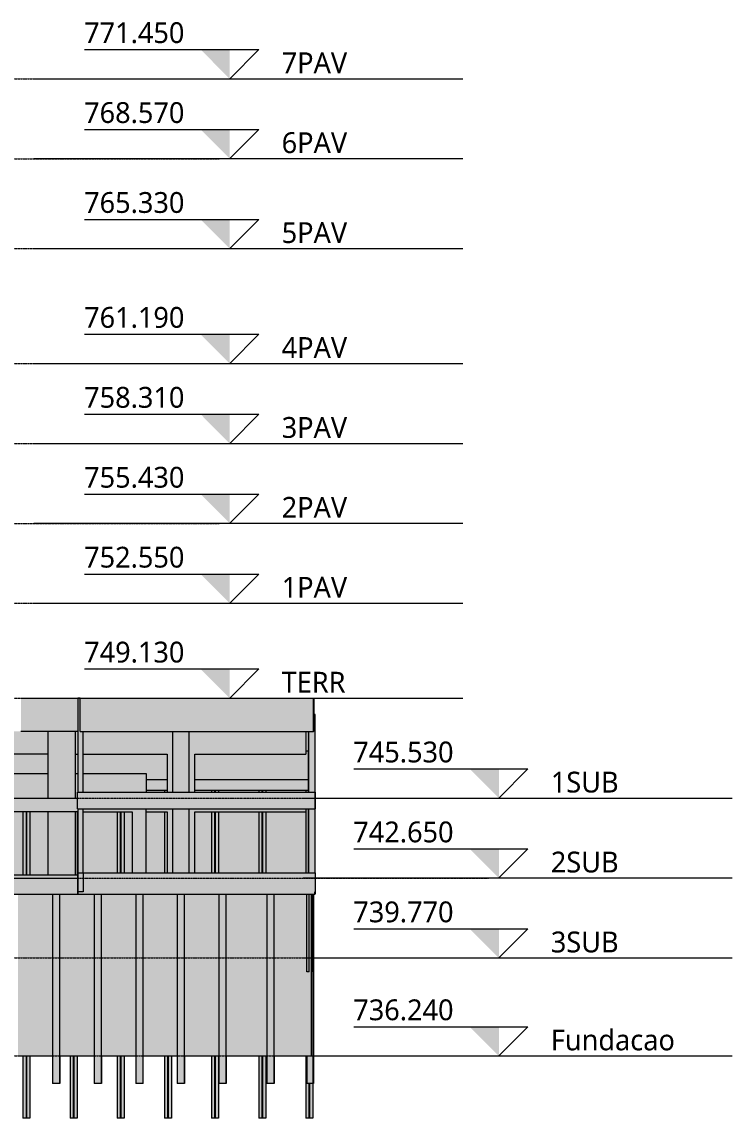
# Model space of a CAD drawing. Header units: centimetres. Extents: x -1139 to 26418, y -889 to 84390.
# Drawn here: x 14455 to 17015, y 73400 to 77350 of the extents above; entities that cross this region are included whole.
import ezdxf

# ---------------------------------------------------------------- set-up
doc = ezdxf.new("R2010")
doc.units = ezdxf.units.CM
doc.linetypes.add('Centro', pattern=[3.175, 0.635, -0.47625, 1.5875, -0.47625])
for name, color, linetype, lineweight in [('A-FLOR-LEVL', 7, 'Continuous', 9), ('A-WALL', 7, 'Continuous', 9), ('S-BEAM', 7, 'Continuous', 9), ('S-COLS', 7, 'Continuous', 9), ('S-FNDN', 7, 'Continuous', 9)]:
    doc.layers.add(name, color=color, linetype=linetype, lineweight=lineweight)
doc.styles.add('Gadugi_6', font='gadugi.ttf', dxfattribs={"height": 75})

# ---------------------------------------------------------------- blocks, each defined once
blk = doc.blocks.new('Estaca W Gerdau - W250X73-V6-CT401 - CORTE ESQ_ BARR')
at = {"layer": 'S-FNDN', "true_color": 0xacb7d2}
for points in [[(648.9, 73524), (648.9, 74207), (623.5, 74207), (623.5, 73524)], [(649.8, 73524), (649.8, 73624), (648.9, 73624), (648.9, 73524)], [(649.8, 73524), (649.8, 73524), (649.8, 73528)]]:
    blk.add_hatch(color=9, dxfattribs=at).paths.add_polyline_path(points, flags=0)
at = {"layer": 'S-FNDN'}
for p, q in [((623.5, 74207), (623.5, 73524)), ((648.9, 74207), (648.9, 73524)), ((648.9, 74207), (648.9, 73524)), ((649.8, 73624), (649.8, 73524)), ((649.8, 73524), (649.8, 73624)), ((648.9, 73524), (623.5, 73524)), ((649.8, 73524), (648.9, 73524)), ((648.9, 73524), (648.9, 73524)), ((649.8, 73524), (649.8, 73524))]:
    blk.add_line(p, q, dxfattribs=at)
blk = doc.blocks.new('Estaca W Gerdau - W250X73-V5-CT401 - CORTE ESQ_ BARR')
at = {"layer": 'S-FNDN', "true_color": 0xacb7d2}
for points in [[(473.6, 73524), (499, 73524), (499, 74207), (473.6, 74207), (473.6, 73528)], [(499.9, 73524), (499.9, 73624), (499, 73624), (499, 73524)]]:
    blk.add_hatch(color=9, dxfattribs=at).paths.add_polyline_path(points, flags=0)
at = {"layer": 'S-FNDN'}
for p, q in [((473.6, 74207), (473.6, 73524)), ((499, 74207), (499, 73524)), ((499, 74207), (499, 73524)), ((499.9, 73624), (499.9, 73524)), ((500, 73524), (500, 73624)), ((499, 73524), (473.6, 73524)), ((499.9, 73524), (499, 73524)), ((499, 73524), (499, 73524)), ((500, 73524), (499.9, 73524))]:
    blk.add_line(p, q, dxfattribs=at)
blk = doc.blocks.new('Estaca W Gerdau - W250X73-3510941-CT401 - CORTE ESQ_ BARR')
at = {"layer": 'S-FNDN', "true_color": 0xacb7d2}
for points in [[(2610.3, 73524), (2610.3, 74207), (2607.9, 74207), (2607.4, 73927), (2607.3, 73927), (2607.3, 73624), (2590.3, 73624), (2590.3, 73524)], [(2611.4, 73524), (2611.6, 73524), (2611.3, 74207), (2610.3, 74207), (2610.3, 73524), (2611, 73524)], [(2611.6, 73524), (2613, 73524), (2613, 74207), (2611.6, 74207), (2611.6, 73528)], [(2589.1, 73524), (2589.1, 73624), (2587.6, 73624), (2587.6, 73524)], [(2589.2, 73524), (2590.3, 73524), (2590.2, 73624), (2589.1, 73624), (2589.1, 73524)], [(2611.6, 73524), (2611.6, 73524), (2611.6, 73528)]]:
    blk.add_hatch(color=9, dxfattribs=at).paths.add_polyline_path(points, flags=0)
at = {"layer": 'S-FNDN'}
for p, q in [((2611.6, 74207), (2611.6, 73524)), ((2613, 74207), (2613, 73524)), ((2587.6, 73624), (2587.6, 73524)), ((2587.6, 73524), (2587.6, 73624)), ((2589.1, 73624), (2589.1, 73524)), ((2589.1, 73524), (2587.6, 73524)), ((2587.6, 73524), (2587.6, 73524)), ((2590.3, 73524), (2589, 73524)), ((2610.3, 73524), (2590.3, 73524)), ((2611.6, 73524), (2610.3, 73524)), ((2613, 73524), (2611.6, 73524)), ((2611.6, 73524), (2611.6, 73524))]:
    blk.add_line(p, q, dxfattribs=at)
blk = doc.blocks.new('Estaca W Gerdau - W250X73-3554793-CT401 - CORTE ESQ_ BARR')
at = {"layer": 'S-FNDN', "true_color": 0xacb7d2}
h = blk.add_hatch(color=9, dxfattribs=at)
h.paths.add_polyline_path([(1591.432686, 73400), (1591.432686, 73624), (1566.032686, 73624), (1566.032686, 73400), (1582.087187, 73400)], flags=0)
h.paths.add_polyline_path([(1591.432686, 74277.002), (1591.432686, 74503.003), (1566.032686, 74503.003), (1566.032686, 74277.002)], flags=0)
at = {"layer": 'S-FNDN'}
for p, q in [((1566.032686, 74503.003), (1566.032686, 74277.002)), ((1578.335811, 74277.002), (1578.335811, 74503.003)), ((1579.129561, 74503.003), (1579.129561, 74277.002)), ((1591.432686, 74503.003), (1591.432686, 74277.002)), ((1566.032686, 73624), (1566.032686, 73400)), ((1578.335811, 73400), (1578.335811, 73624)), ((1579.129561, 73624), (1579.129561, 73400)), ((1591.432686, 73624), (1591.432686, 73400)), ((1591.432686, 73400), (1566.032686, 73400))]:
    blk.add_line(p, q, dxfattribs=at)
blk = doc.blocks.new('Estaca W Gerdau - W250X73-V10-CT401 - CORTE ESQ_ BARR')
at = {"layer": 'S-FNDN', "true_color": 0xacb7d2}
h = blk.add_hatch(color=9, dxfattribs=at)
h.paths.add_polyline_path([(1761.4, 73400), (1761.4, 73624), (1736, 73624), (1736, 73400)], flags=0)
h.paths.add_polyline_path([(1755.8, 74277), (1761.4, 74277), (1761.4, 74503), (1755.8, 74503), (1755.8, 74284)], flags=0)
at = {"layer": 'S-FNDN'}
for p, q in [((1761.4, 74503), (1761.4, 74277)), ((1736, 73624), (1736, 73400)), ((1748.3, 73400), (1748.3, 73624)), ((1749.1, 73624), (1749.1, 73400)), ((1761.4, 73624), (1761.4, 73400)), ((1761.4, 73400), (1736, 73400))]:
    blk.add_line(p, q, dxfattribs=at)
blk = doc.blocks.new('Estaca W Gerdau - W250X73-V11-CT401 - CORTE ESQ_ BARR')
at = {"layer": 'S-FNDN', "true_color": 0xacb7d2}
h = blk.add_hatch(color=9, dxfattribs=at)
h.paths.add_polyline_path([(1906.032686, 73400), (1931.432686, 73400), (1931.432686, 73624), (1906.032686, 73624), (1906.032686, 73528.037406)], flags=0)
h.paths.add_polyline_path([(1931.432686, 74284.002), (1931.432686, 74503.003), (1906.032686, 74503.003), (1906.032686, 74284.002)], flags=0)
at = {"layer": 'S-FNDN'}
for p, q in [((1906.032686, 74503.003), (1906.032686, 74284.002)), ((1918.335811, 74284.002), (1918.335811, 74503.003)), ((1919.129561, 74503.003), (1919.129561, 74284.002)), ((1931.432686, 74503.003), (1931.432686, 74284.002)), ((1906.032686, 73624), (1906.032686, 73400)), ((1918.335811, 73400), (1918.335811, 73624)), ((1919.129561, 73624), (1919.129561, 73400)), ((1931.432686, 73624), (1931.432686, 73400)), ((1931.432686, 73400), (1906.032686, 73400))]:
    blk.add_line(p, q, dxfattribs=at)
blk = doc.blocks.new('Estaca W Gerdau - W250X73-V12-CT401 - CORTE ESQ_ BARR')
at = {"layer": 'S-FNDN', "true_color": 0xacb7d2}
h = blk.add_hatch(color=9, dxfattribs=at)
h.paths.add_polyline_path([(2076, 73400), (2101.4, 73400), (2101.4, 73624), (2076, 73624), (2076, 73528)], flags=0)
h.paths.add_polyline_path([(2076, 74284), (2085.8, 74284), (2085.8, 74503), (2076, 74503), (2076, 74285.4)], flags=0)
h.paths.add_polyline_path([(2076, 74574), (2085.8, 74574), (2085.8, 74580), (2076, 74580)], flags=0)
at = {"layer": 'S-FNDN'}
for p, q in [((2076, 74580), (2076, 74574)), ((2076, 74503), (2076, 74284)), ((2076, 73624), (2076, 73400)), ((2088.3, 73400), (2088.3, 73624)), ((2089.1, 73624), (2089.1, 73400)), ((2101.4, 73624), (2101.4, 73400)), ((2101.4, 73400), (2076, 73400))]:
    blk.add_line(p, q, dxfattribs=at)
blk = doc.blocks.new('Estaca W Gerdau - W250X73-V13-CT401 - CORTE ESQ_ BARR')
at = {"layer": 'S-FNDN', "true_color": 0xacb7d2}
h = blk.add_hatch(color=9, dxfattribs=at)
h.paths.add_polyline_path([(2246, 73400), (2271.4, 73400), (2271.4, 73624), (2246, 73624), (2246, 73528)], flags=0)
h.paths.add_polyline_path([(2246, 74284), (2271.4, 74284), (2271.4, 74503), (2246, 74503), (2246, 74393.5)], flags=0)
h.paths.add_polyline_path([(2271.4, 74574), (2271.4, 74580), (2246, 74580), (2246, 74574)], flags=0)
at = {"layer": 'S-FNDN'}
for p, q in [((2246, 74580), (2246, 74574)), ((2258.3, 74574), (2258.3, 74580)), ((2259.1, 74580), (2259.1, 74574)), ((2271.4, 74580), (2271.4, 74574)), ((2246, 74503), (2246, 74284)), ((2258.3, 74284), (2258.3, 74503)), ((2259.1, 74503), (2259.1, 74284)), ((2271.4, 74503), (2271.4, 74284)), ((2246, 73624), (2246, 73400)), ((2258.3, 73400), (2258.3, 73624)), ((2259.1, 73624), (2259.1, 73400)), ((2271.4, 73624), (2271.4, 73400)), ((2271.4, 73400), (2246, 73400))]:
    blk.add_line(p, q, dxfattribs=at)
blk = doc.blocks.new('Estaca W Gerdau - W250X73-V18-CT401 - CORTE ESQ_ BARR')
at = {"layer": 'S-FNDN', "true_color": 0xacb7d2}
h = blk.add_hatch(color=9, dxfattribs=at)
h.paths.add_polyline_path([(2586, 73400), (2611.4, 73400), (2611, 73524), (2587.6, 73524), (2587.6, 73624), (2586, 73624), (2586, 73528)], flags=0)
h.paths.add_polyline_path([(2591.8, 74284), (2594.6, 74284), (2594.6, 74514), (2586.2, 74514), (2586.3, 74284), (2591.7, 74284)], flags=0)
h.paths.add_polyline_path([(2586, 74574), (2594.6, 74574), (2594.6, 74580), (2586, 74580)], flags=0)
at = {"layer": 'S-FNDN'}
for p, q in [((2586, 74580), (2586, 74574)), ((2586, 74503), (2586, 74284)), ((2586, 73624), (2586, 73400)), ((2598.3, 73400), (2598.3, 73524)), ((2599.1, 73524), (2599.1, 73400)), ((2611.4, 73524), (2611.4, 73400)), ((2611.4, 73400), (2586, 73400))]:
    blk.add_line(p, q, dxfattribs=at)
blk = doc.blocks.new('Nível - NÍVEL - CORTE ESQUEMÁTICO-903305-CT401 - CORTE ESQ_ BARR')
at = {"layer": 'A-FLOR-LEVL'}
blk.add_hatch(color=256, dxfattribs=at).paths.add_polyline_path([(2311.4, 76962.2), (2311.4, 76857.1), (2206.3, 76962.2)], flags=0)
for p, q in [((1788.5, 76962.2), (2416.4, 76962.2)), ((2311.4, 76857.1), (2416.4, 76962.2)), ((1605.9, 76857.1), (3152.1, 76857.1))]:
    blk.add_line(p, q, dxfattribs=at)

msp = doc.modelspace()

# ---------------------------------------------------------------- hatches: boundary and pattern name
at = {"layer": 'A-WALL', "true_color": 0xc0c0c0}
h = msp.add_hatch(color=9, dxfattribs=at)
h.paths.add_polyline_path([(14411.55, 74277), (14458.83, 74277), (14458.83, 74503), (14411.55, 74503), (14411.55, 74447.14)], flags=0)
h.paths.add_polyline_path([(14656.46, 74277), (14656.1, 74503), (14654.23, 74503), (14654.23, 74277), (14655.87, 74277)], flags=0)
h.paths.add_polyline_path([(14484.23, 74277), (14548.55, 74277), (14548.55, 74503), (14484.23, 74503), (14484.23, 74447.14)], flags=0)
h.paths.add_polyline_path([(14757.17, 74284), (14798.83, 74284), (14798.83, 74503), (14675.46, 74503), (14675.55, 74284)], flags=0)
h.paths.add_polyline_path([(15478.71, 74284), (15478.83, 74284), (15478.83, 74503), (15334.23, 74503), (15334.23, 74284), (15475.14, 74284)], flags=0)
h.paths.add_polyline_path([(14903.05, 74284), (14968.83, 74284), (14968.83, 74503), (14903.05, 74503), (14903.05, 74466.92)], flags=0)
h.paths.add_polyline_path([(15078.55, 74284), (15138.83, 74284), (15138.83, 74503), (15078.55, 74503), (15078.55, 74412.26)], flags=0)
h.paths.add_polyline_path([(15308.83, 74284), (15308.83, 74503), (15164.23, 74503), (15164.23, 74284)], flags=0)
h.paths.add_polyline_path([(14824.23, 74284), (14853.05, 74284), (14853.05, 74503), (14824.23, 74503), (14824.23, 74491.47)], flags=0)
h.paths.add_polyline_path([(15138.83, 74574), (15138.83, 74580), (15078.55, 74580), (15078.55, 74574), (15133.54, 74574)], flags=0)
h.paths.add_polyline_path([(14903.05, 74574), (14968.83, 74574), (14968.83, 74580), (14903.05, 74580)], flags=0)
h.paths.add_polyline_path([(15164.23, 74574), (15308.83, 74574), (15308.83, 74580), (15164.23, 74580)], flags=0)
h.paths.add_polyline_path([(15334.23, 74574), (15478.83, 74574), (15478.83, 74580), (15334.23, 74580)], flags=0)
h = msp.add_hatch(color=9, dxfattribs=at)
h.paths.add_polyline_path([(13547.18, 73624), (13666.18, 73624), (13666.18, 74207), (13547.18, 74207), (13547.18, 73895.68)], flags=0)
h.paths.add_polyline_path([(14291.17, 73624), (14415.63, 73624), (14415.63, 74207), (14291.17, 74207), (14291.17, 73838.1)], flags=0)
h.paths.add_polyline_path([(14192.6, 73624), (14265.74, 73624), (14265.74, 74207), (14141.28, 74207), (14141.28, 73624)], flags=0)
h.paths.add_polyline_path([(13691.61, 73624), (13816.03, 73624), (13816.03, 74207), (13691.61, 74207), (13691.61, 73895.68)], flags=0)
h.paths.add_polyline_path([(13841.47, 73624), (13965.96, 73624), (13965.96, 74207), (13841.47, 74207), (13841.47, 73711.86)], flags=0)
h.paths.add_polyline_path([(13991.39, 73624), (14115.85, 73624), (14115.85, 74207), (13991.39, 74207), (13991.39, 73711.86)], flags=0)
h.paths.add_polyline_path([(14441.06, 73624), (14565.52, 73624), (14565.52, 74207), (14441.06, 74207), (14441.06, 73711.86)], flags=0)
h.paths.add_polyline_path([(14590.95, 73624), (14675.1, 73624), (14675.1, 74207), (14656.55, 74207), (14656.33, 74207), (14590.95, 74207), (14590.95, 73670.92)], flags=0)
h = msp.add_hatch(color=9, dxfattribs=at)
h.paths.add_polyline_path([(15165.08, 73624), (15165.08, 74207), (15040.63, 74207), (15040.63, 73624), (15133.54, 73624)], flags=0)
h.paths.add_polyline_path([(14715.41, 73624), (14715.41, 74207), (14675.1, 74207), (14675.1, 73624)], flags=0)
h.paths.add_polyline_path([(14740.85, 73624), (14865.3, 73624), (14865.3, 74207), (14740.85, 74207), (14740.85, 73711.86)], flags=0)
h.paths.add_polyline_path([(14890.74, 73624), (15015.19, 73624), (15015.19, 74207), (14890.74, 74207), (14890.74, 73895.68)], flags=0)
h.paths.add_polyline_path([(15190.52, 73624), (15337.95, 73624), (15337.95, 74207), (15190.52, 74207), (15190.52, 73864.2)], flags=0)
h.paths.add_polyline_path([(15363.39, 73624), (15499.41, 73624), (15499.41, 74207), (15491.17, 74207), (15491.17, 73927), (15481.67, 73927), (15481.67, 74207), (15363.39, 74207), (15363.39, 73711.86)], flags=0)
h = msp.add_hatch(color=9, dxfattribs=at)
h.paths.add_polyline_path([(15500.67, 73927), (15500.67, 74207), (15499.42, 74207), (15499.42, 73977), (15500.21, 73977), (15500.21, 73927)], flags=0)
h.paths.add_polyline_path([(15491.17, 73927), (15490.9, 74207), (15481.67, 74207), (15481.67, 73927)], flags=0)
msp.add_hatch(color=9, dxfattribs=at).paths.add_polyline_path([(15499.41, 73624), (15500.06, 73624), (15500.06, 73927), (15499.41, 73927), (15499.41, 73711.86)], flags=0)
at = {"layer": 'S-BEAM', "true_color": 0xc0c0c0}
for points in [[(14451.55, 74793), (14656.46, 74793.02), (14656.46, 74913), (14451.55, 74913), (14451.55, 74834)], [(14665.35, 74793), (15506.84, 74793), (15506.84, 74913), (14665.35, 74913)], [(15506.84, 74793), (15507.17, 74793), (15506.84, 74840.35)], [(14403.05, 74553), (14548.55, 74553), (14548.55, 74642), (14403.05, 74642), (14403.05, 74620)], [(14903.05, 74574), (14903.05, 74642), (14884.05, 74642), (14884.05, 74574)], [(15133.54, 74514), (15511.85, 74514), (15511.85, 74574), (14656.1, 74574), (14656.1, 74514), (14945.35, 74514)], [(15512.22, 74514), (15512.57, 74514), (15512.22, 74574)], [(14548.55, 74503), (14656.46, 74503), (14656.1, 74553), (14315.55, 74553), (14315.55, 74503), (14474.88, 74503)], [(14968.83, 74503), (14978.55, 74503), (14978.55, 74514), (14903.05, 74514), (14903.05, 74503), (14945.35, 74503)], [(15321.73, 74503), (15479.04, 74503), (15478.83, 74514), (15078.55, 74514), (15078.55, 74503), (15308.83, 74503)], [(15488.11, 74503), (15488.11, 74514), (15487.41, 74514), (15487.41, 74503)], [(14286.7, 74207), (14655.87, 74207), (14655.87, 74265), (13546.95, 74265), (13547.18, 74207), (14192.6, 74207)], [(14192.6, 74265), (14656.46, 74265.01), (14656.46, 74277), (14048.55, 74277), (14048.55, 74265), (14181.54, 74265)], [(15337.95, 74207), (15510.98, 74207), (15510.98, 74284), (14656.55, 74284), (14656.55, 74207), (15321.73, 74207)], [(15512.17, 74215), (15512.24, 74215), (15512.22, 74284), (15510.98, 74284), (15510.98, 74215)], [(15510.98, 74207), (15512.17, 74207), (15512.17, 74215), (15510.98, 74215)], [(15500.06, 73927), (15500.21, 73927), (15500.04, 73977), (15499.41, 73977), (15499.42, 73927)]]:
    msp.add_hatch(color=9, dxfattribs=at).paths.add_polyline_path(points, flags=0)
h = msp.add_hatch(color=9, dxfattribs=at)
h.paths.add_polyline_path([(14411.55, 74711), (14548.55, 74711), (14548.55, 74793), (14392.55, 74793), (14392.55, 74711), (14403.05, 74711)], flags=0)
h.paths.add_polyline_path([(15479.04, 74711), (15478.7, 74793), (15078.55, 74793), (15078.55, 74711), (15354.34, 74711)], flags=0)
h.paths.add_polyline_path([(14648.55, 74711), (14656.46, 74711), (14656.46, 74793), (14648.55, 74793), (14648.55, 74713.67)], flags=0)
h.paths.add_polyline_path([(14675.46, 74711), (14978.55, 74711), (14978.55, 74793), (14675.46, 74793), (14675.46, 74713.97)], flags=0)
h = msp.add_hatch(color=9, dxfattribs=at)
h.paths.add_polyline_path([(14978.55, 74620), (14978.55, 74711), (14675.46, 74711), (14675.46, 74642), (14903.05, 74642), (14903.05, 74620), (14945.35, 74620)], flags=0)
h.paths.add_polyline_path([(15078.55, 74620), (15487.41, 74620), (15487.41, 74723), (15479.04, 74723), (15479.04, 74711), (15078.55, 74711), (15078.55, 74630.96)], flags=0)
h.paths.add_polyline_path([(14656.46, 74642), (14656.46, 74711), (14648.55, 74711), (14648.55, 74642)], flags=0)
h.paths.add_polyline_path([(14411.55, 74642), (14548.55, 74642), (14548.55, 74711), (14411.55, 74711)], flags=0)
h = msp.add_hatch(color=9, dxfattribs=at)
h.paths.add_polyline_path([(14853.05, 74503), (14853.05, 74514), (14675.46, 74514), (14675.46, 74503), (14787.19, 74503)], flags=0)
h.paths.add_polyline_path([(14656.1, 74553), (14656.46, 74642), (14648.55, 74642), (14648.55, 74553)], flags=0)
h.paths.add_polyline_path([(14853.05, 74574), (14884.05, 74574), (14884.05, 74642), (14675.46, 74642), (14675.46, 74574), (14757.17, 74574)], flags=0)
h = msp.add_hatch(color=9, dxfattribs=at)
h.paths.add_polyline_path([(15487.41, 74580), (15487.41, 74620), (15078.55, 74620), (15078.55, 74580), (15321.73, 74580)], flags=0)
h.paths.add_polyline_path([(14945.35, 74580), (14978.55, 74580), (14978.55, 74620), (14903.05, 74620), (14903.05, 74580)], flags=0)
at = {"layer": 'S-COLS', "true_color": 0xc0c0c0}
for points in [[(14656.46, 74574), (14675.46, 74574), (14675.46, 74793), (14665.35, 74793), (14665.35, 74913), (14656.46, 74912.98), (14656.46, 74591.88)], [(15499.42, 74284), (15512.22, 74284), (15511.85, 74854), (15507.17, 74854), (15506.84, 74793), (15488.22, 74793), (15488.22, 74574), (15512.13, 74574), (15511.85, 74514), (15488.22, 74514), (15488.22, 74284), (15499.41, 74284)], [(14648.55, 74553), (14648.55, 74793), (14548.55, 74793), (14548.55, 74553), (14626.66, 74553)], [(15053.53, 74574), (15058.55, 74574), (15058.55, 74793), (14998.55, 74793), (14998.55, 74574)], [(14648.55, 74277), (14648.55, 74503), (14548.55, 74503), (14548.55, 74277), (14568.98, 74277)], [(14656.46, 74265), (14656.55, 74265.09), (14656.55, 74284), (14675.46, 74284), (14675.46, 74514), (14656.46, 74514), (14656.46, 74265)], [(14853.05, 74284), (14903.05, 74284), (14903.05, 74514), (14853.05, 74514), (14853.05, 74482.49)], [(14998.55, 74284), (15058.55, 74284), (15058.55, 74514), (14998.55, 74514), (14998.55, 74437.17)]]:
    msp.add_hatch(color=9, dxfattribs=at).paths.add_polyline_path(points, flags=0)
h = msp.add_hatch(color=9, dxfattribs=at)
h.paths.add_polyline_path([(14998.55, 74284), (14998.55, 74514), (14978.55, 74514), (14978.55, 74284), (14994.23, 74284)], flags=0)
h.paths.add_polyline_path([(15078.55, 74284), (15078.55, 74514), (15058.55, 74514), (15058.55, 74284)], flags=0)
h.paths.add_polyline_path([(15065.26, 74574), (15078.55, 74574), (15078.55, 74793), (15058.55, 74793), (15058.55, 74574)], flags=0)
h.paths.add_polyline_path([(14998.55, 74574), (14998.55, 74793), (14978.55, 74793), (14978.55, 74574), (14994.23, 74574)], flags=0)
h = msp.add_hatch(color=9, dxfattribs=at)
h.paths.add_polyline_path([(15487.41, 74284), (15488.11, 74284), (15488.11, 74503), (15487.41, 74503), (15487.41, 74284.91)], flags=0)
h.paths.add_polyline_path([(15487.41, 74574), (15488.11, 74574), (15487.92, 74793), (15487.41, 74793), (15487.41, 74620)], flags=0)
h = msp.add_hatch(color=9, dxfattribs=at)
h.paths.add_polyline_path([(15488.11, 74284), (15488.22, 74284), (15488.11, 74284.69)], flags=0)
h.paths.add_polyline_path([(15488.11, 74574), (15488.22, 74574), (15488.11, 74620)], flags=0)

# ---------------------------------------------------------------- linework, layer by layer
at = {"layer": 'A-FLOR-LEVL', "linetype": 'Centro'}
for p, q in [((11368.8, 77145), (15167.39, 77145)), ((11368.8, 76857), (15167.39, 76857)), ((11368.8, 76533), (15167.39, 76533)), ((11368.8, 76119), (15167.39, 76119)), ((11368.8, 75831), (15167.39, 75831)), ((11368.8, 75543.01), (15167.39, 75543.01)), ((11368.8, 75255.01), (15167.39, 75255.01)), ((11368.8, 74913), (15167.39, 74913)), ((11368.8, 74553), (16137.61, 74553)), ((11368.8, 74265), (16137.61, 74265)), ((11368.8, 73977), (16137.61, 73977)), ((11368.8, 73624), (16137.61, 73624))]:
    msp.add_line(p, q, dxfattribs=at)
at = {"layer": 'A-WALL'}
for p, q in [((14656.55, 74265), (14655.87, 74265)), ((15481.67, 73927), (15481.67, 74207)), ((15491.17, 73927), (15491.17, 74207)), ((15499.41, 73624), (15499.41, 74207)), ((15499.42, 74207), (15499.42, 73977)), ((15500.67, 74207), (15500.67, 73927)), ((15491.17, 73927), (15481.67, 73927)), ((14441.01, 73624), (14565.52, 73624)), ((14590.9, 73624), (14715.41, 73624)), ((14740.79, 73624), (14865.3, 73624)), ((14890.68, 73624), (15015.19, 73624)), ((15040.57, 73624), (15165.08, 73624)), ((15190.46, 73624), (15337.95, 73624)), ((15363.33, 73624), (15500.14, 73624))]:
    msp.add_line(p, q, dxfattribs=at)
at = {"layer": 'S-BEAM'}
for p, q in [((14451.55, 74913), (14656.46, 74913)), ((14665.35, 74793), (14665.35, 74913)), ((14665.35, 74913), (15506.84, 74913)), ((15506.84, 74913), (15507.55, 74913)), ((15506.84, 74793), (15506.84, 74913)), ((15507.55, 74913), (15507.55, 74854)), ((15507.17, 74793), (15507.17, 74854)), ((14656.46, 74793), (14451.55, 74793)), ((14665.35, 74793), (15506.84, 74793)), ((15479.04, 74793), (15479.04, 74711)), ((15507.17, 74793), (15506.84, 74793)), ((14548.55, 74711), (14392.55, 74711)), ((14648.55, 74711), (14656.46, 74711)), ((14675.46, 74711), (14978.55, 74711)), ((15078.55, 74711), (15479.04, 74711)), ((15479.04, 74723), (15487.41, 74723)), ((14403.05, 74642), (14548.55, 74642)), ((14648.55, 74642), (14656.46, 74642)), ((14675.46, 74642), (14884.05, 74642)), ((14884.05, 74642), (14903.05, 74642)), ((14903.05, 74642), (14903.05, 74574)), ((14903.05, 74620), (14978.55, 74620)), ((15078.55, 74620), (15487.41, 74620)), ((14656.1, 74514), (14656.1, 74574)), ((14656.1, 74574), (15511.85, 74574)), ((14978.55, 74580), (14903.05, 74580)), ((15487.41, 74580), (15078.55, 74580)), ((15511.85, 74514), (15511.85, 74574)), ((15511.85, 74574), (15512.13, 74574)), ((15512.13, 74574), (15512.13, 74514)), ((15512.21, 74574), (15512.57, 74574)), ((15512.57, 74574), (15512.57, 74514)), ((14315.55, 74553), (14656.1, 74553)), ((14656.46, 74503), (14315.55, 74503)), ((14656.1, 74514), (15511.85, 74514)), ((14675.46, 74503), (14853.05, 74503)), ((14903.05, 74503), (14978.55, 74503)), ((15078.55, 74503), (15479.04, 74503)), ((15479.04, 74514), (15479.04, 74503)), ((15487.41, 74514), (15487.41, 74503)), ((15487.41, 74503), (15488.11, 74503)), ((15512.13, 74514), (15511.85, 74514)), ((15512.57, 74514), (15512.21, 74514)), ((13546.95, 74265), (14655.87, 74265)), ((14048.55, 74277), (14656.46, 74277)), ((14655.87, 74265), (14655.87, 74207)), ((14656.55, 74284), (14675.55, 74284)), ((14656.55, 74215), (14656.55, 74284)), ((14656.55, 74284), (15510.98, 74284)), ((14656.55, 74284), (14656.55, 74207)), ((14675.55, 74284), (14675.55, 74215)), ((15510.98, 74284), (15512.24, 74284)), ((15512.24, 74284), (15512.24, 74215)), ((13546.95, 74207), (14655.87, 74207)), ((14675.55, 74215), (14656.55, 74215)), ((14656.55, 74207), (15510.98, 74207)), ((15512.24, 74215), (15510.98, 74215)), ((15510.98, 74207), (15510.98, 74215)), ((15512.17, 74207), (15510.98, 74207)), ((15512.17, 74215), (15512.17, 74207)), ((15499.41, 73977), (15500.21, 73977)), ((15499.41, 73927), (15499.41, 73977)), ((15500.21, 73977), (15500.21, 73927)), ((15500.21, 73927), (15499.41, 73927))]:
    msp.add_line(p, q, dxfattribs=at)
at = {"layer": 'S-COLS'}
for p, q in [((14656.46, 74913), (14656.46, 74574)), ((14665.35, 74913), (14656.46, 74913)), ((15512.22, 74854), (15507.17, 74854)), ((15512.22, 74284), (15512.22, 74854)), ((14548.55, 74793), (14548.55, 74553)), ((14648.55, 74553), (14648.55, 74793)), ((14675.46, 74574), (14675.46, 74793)), ((14998.55, 74793), (14998.55, 74574)), ((15058.55, 74574), (15058.55, 74793)), ((15487.41, 74793), (15487.41, 74574)), ((15488.11, 74793), (15488.11, 74574)), ((15488.22, 74793), (15488.22, 74574)), ((14978.55, 74711), (14978.55, 74574)), ((15078.55, 74574), (15078.55, 74711)), ((14548.55, 74503), (14548.55, 74277)), ((14648.55, 74277), (14648.55, 74503)), ((14656.46, 74514), (14656.46, 74265)), ((14675.46, 74284), (14675.46, 74514)), ((14853.05, 74503), (14853.05, 74284)), ((14903.05, 74284), (14903.05, 74514)), ((14978.55, 74503), (14978.55, 74284)), ((14998.55, 74514), (14998.55, 74284)), ((15058.55, 74284), (15058.55, 74514)), ((15078.55, 74284), (15078.55, 74503)), ((15487.41, 74503), (15487.41, 74284)), ((15488.11, 74514), (15488.11, 74284)), ((15488.22, 74514), (15488.22, 74284)), ((14656.55, 74265), (14656.46, 74265))]:
    msp.add_line(p, q, dxfattribs=at)

# ---------------------------------------------------------------- block references
at = {"layer": 'A-FLOR-LEVL'}
for p in [(12892.8, 288), (12892.8, 0), (12892.8, -324), (12892.8, -738), (12892.8, -1026), (12892.8, -1314), (12892.8, -1602), (12892.8, -1944), (13863.02, -2304), (13863.02, -2592), (13863.02, -2880), (13863.02, -3233)]:
    msp.add_blockref('Nível - NÍVEL - CORTE ESQUEMÁTICO-903305-CT401 - CORTE ESQ_ BARR', p, dxfattribs=at)
at = {"layer": 'S-FNDN'}
for name, p in [('Estaca W Gerdau - W250X73-V12-CT401 - CORTE ESQ_ BARR', (12892.8, 0)), ('Estaca W Gerdau - W250X73-V13-CT401 - CORTE ESQ_ BARR', (12892.8, 0)), ('Estaca W Gerdau - W250X73-V13-CT401 - CORTE ESQ_ BARR', (13062.8, 0)), ('Estaca W Gerdau - W250X73-V18-CT401 - CORTE ESQ_ BARR', (12892.8, 0)), ('Estaca W Gerdau - W250X73-3554793-CT401 - CORTE ESQ_ BARR', (12892.8, 0)), ('Estaca W Gerdau - W250X73-V10-CT401 - CORTE ESQ_ BARR', (12892.8, 0)), ('Estaca W Gerdau - W250X73-V11-CT401 - CORTE ESQ_ BARR', (12892.8, 0)), ('Estaca W Gerdau - W250X73-V6-CT401 - CORTE ESQ_ BARR', (13942.03, 0)), ('Estaca W Gerdau - W250X73-V5-CT401 - CORTE ESQ_ BARR', (14241.8, 0)), ('Estaca W Gerdau - W250X73-V5-CT401 - CORTE ESQ_ BARR', (14391.69, 0)), ('Estaca W Gerdau - W250X73-V5-CT401 - CORTE ESQ_ BARR', (14541.58, 0)), ('Estaca W Gerdau - W250X73-V5-CT401 - CORTE ESQ_ BARR', (14691.47, 0)), ('Estaca W Gerdau - W250X73-V5-CT401 - CORTE ESQ_ BARR', (14864.34, 0)), ('Estaca W Gerdau - W250X73-3510941-CT401 - CORTE ESQ_ BARR', (12892.8, 0))]:
    msp.add_blockref(name, p, dxfattribs=at)

# ---------------------------------------------------------------- texts
at = {"layer": 'A-FLOR-LEVL', "char_height": 75, "attachment_point": 1, "style": 'Gadugi_6'}
for s, insert, width in [('771.450', (14679.43, 77348.57), 436.9197), ('7PAV', (15391.55, 77240.05), 304.6412), ('768.570', (14679.43, 77060.57), 436.9197), ('6PAV', (15391.55, 76952.05), 304.6412), ('765.330', (14679.43, 76736.57), 436.9197), ('5PAV', (15391.55, 76628.05), 304.6412), ('761.190', (14679.43, 76322.57), 436.9197), ('4PAV', (15391.55, 76214.05), 304.6412), ('758.310', (14679.43, 76034.57), 436.9197), ('3PAV', (15391.55, 75926.05), 304.6412), ('755.430', (14679.43, 75746.57), 436.9197), ('2PAV', (15391.55, 75638.06), 304.6412), ('752.550', (14679.43, 75458.57), 436.9197), ('1PAV', (15391.55, 75350.06), 304.6412), ('749.130', (14679.43, 75116.57), 436.9197), ('TERR', (15391.55, 75008.05), 284.5991), ('745.530', (15649.66, 74756.57), 436.9197), ('1SUB', (16361.77, 74648.06), 296.6244), ('742.650', (15649.66, 74468.57), 436.9197), ('2SUB', (16361.77, 74360.05), 296.6244), ('739.770', (15649.66, 74180.57), 436.9197), ('3SUB', (16361.77, 74072.05), 296.6244), ('736.240', (15649.66, 73827.57), 436.9197), ('Fundacao', (16361.77, 73719.05), 549.1559)]:
    msp.add_mtext(s, dxfattribs=dict(at, insert=insert, width=width))

doc.saveas('drawing.dxf')
